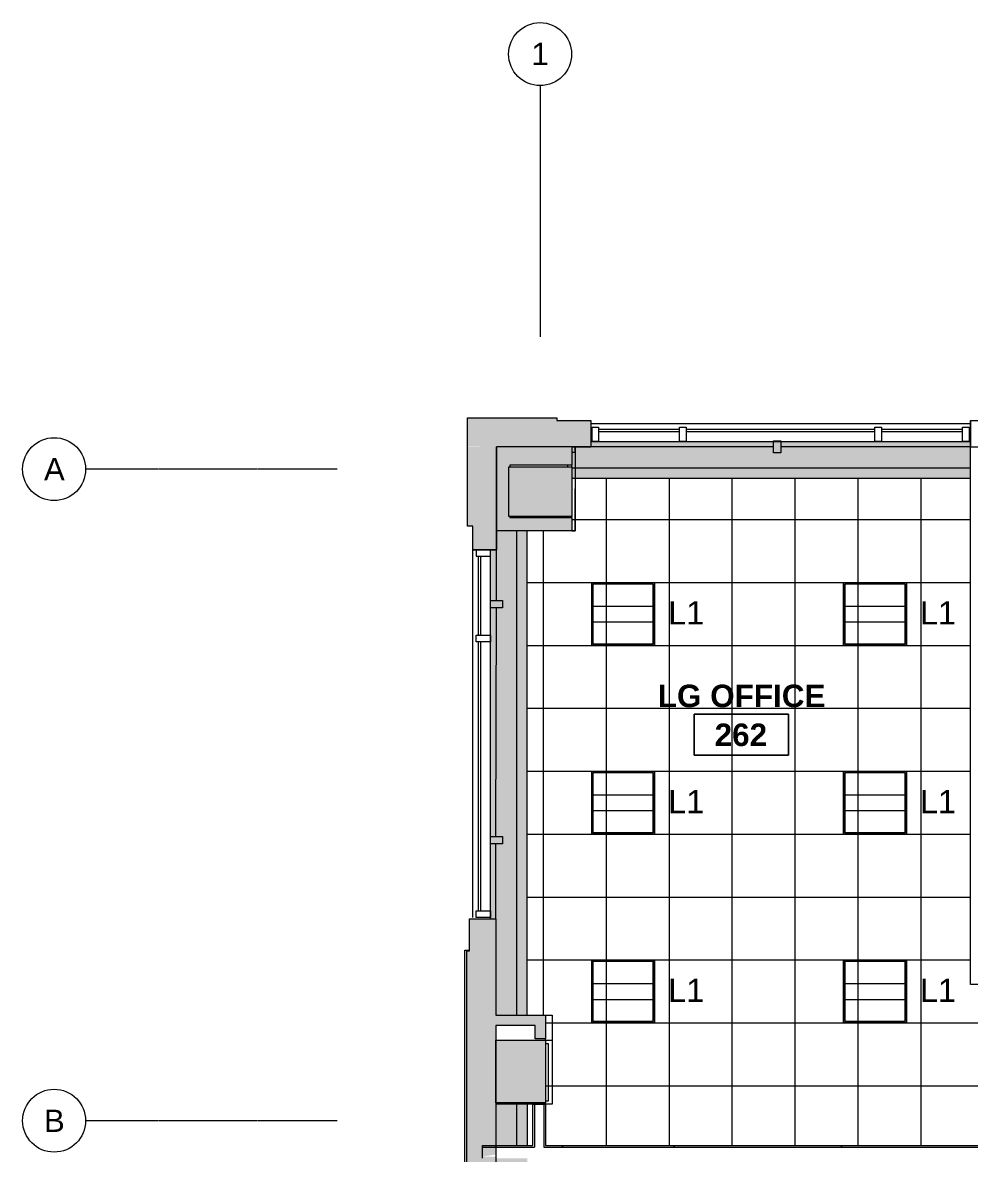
# Model space of a CAD drawing. Header units: inches. Extents: x -24 to 3083, y 122 to 13691.
# Drawn here: x 389.3 to 750.7, y 13259.3 to 13691 of the extents above; entities that cross this region are included whole.
import ezdxf

# ---------------------------------------------------------------- set-up
doc = ezdxf.new("R2010")
doc.units = ezdxf.units.IN
doc.header["$MEASUREMENT"] = 0
doc.linetypes.add('X2$0$Grid Line 1_2_', pattern=[0.875, 0.5, -0.125, 0.125, -0.125])
for name, color, linetype, lineweight in [('X2$0$A-AREA-IDEN', 2, 'Continuous', 9), ('X2$0$A-CLNG', 13, 'Continuous', 13), ('X2$0$A-CLNG-PATT', 13, 'Continuous', 13), ('X2$0$A-Cols-Extr', 7, 'Continuous', 9), ('X2$0$A-GLAZ', 151, 'Continuous', 13), ('X2$0$A-WALL', 113, 'Continuous', 13), ('X2$0$A-Wall-Extr', 7, 'Continuous', 9), ('X2$0$A-WALL-PATT', 111, 'Continuous', 13), ('X2$0$E-ELEC-FIXT', 91, 'Continuous', 9), ('X2$0$E-LITE-EQPM', 33, 'Continuous', 9), ('X2$0$E-LITE-EQPM-IDEN', 33, 'Continuous', 9), ('X2$0$I-WALL', 2, 'Continuous', 9), ('X2$0$Plaza America_Tower 1_2nd Floor -REVIT_dwg', 8, 'Continuous', 9), ('X2$0$S-COLS', 52, 'Continuous', 13), ('X2$0$S-GRID', 1, 'Continuous', 9), ('X2$0$S-GRID-IDEN', 1, 'Continuous', 9)]:
    doc.layers.add(name, color=color, linetype=linetype, lineweight=lineweight)
doc.styles.add('X2$0$Arial_3', font='arial.ttf', dxfattribs={"height": 8.851796})
doc.styles.add('X2$0$Swis721 Lt BT', font='swissl.ttf', dxfattribs={"height": 8.514638})
doc.styles.add('X2$0$Swis721 Lt BT_B', font='', dxfattribs={"height": 8.583975})
doc.styles.get('X2$0$Swis721 Lt BT_B').set_extended_font_data('Swis721 Lt BT', bold=True)
pattern_1 = [(0, (0, 0), (15.36, 3.84), [1.267, -10.253, 1.267, -10.253, -61.44]), (0, (0, 0), (15.36, 3.84), [-23.04, 1.267, -21.773, 1.267, -10.253, -26.88]), (0, (0, 0), (15.36, 3.84), [-57.6, 1.267, -6.413, 1.267, -17.933]), (120, (5.76, 1.92), (-11.00553755, 11.3821502), [1.267, -10.253, 1.267, -10.253, -61.44]), (120, (5.76, 1.92), (-11.00553755, 11.3821502), [-23.04, 1.267, -21.773, 1.267, -10.253, -26.88]), (120, (5.76, 1.92), (-11.00553755, 11.3821502), [-57.6, 1.267, -6.413, 1.267, -17.933]), (240, (7.68, 9.6), (-4.35446245, -15.2221502), [1.267, -10.253, 1.267, -10.253, -61.44]), (240, (7.68, 9.6), (-4.35446245, -15.2221502), [-23.04, 1.267, -21.773, 1.267, -10.253, -26.88]), (240, (7.68, 9.6), (-4.35446245, -15.2221502), [-57.6, 1.267, -6.413, 1.267, -17.933])]

# ---------------------------------------------------------------- blocks, each defined once
blk = doc.blocks.new('X2$0$PS - Duplex - Duplex-4172790-FIRST FLOOR')
at = {"layer": 'X2$0$E-ELEC-FIXT'}
for p, q in [((1.375, 2.25), (-1.375, 2.25)), ((-1.375, 2.25), (-1.375, -2.25)), ((1.375, -2.25), (1.375, 2.25)), ((-1.375, -2.25), (1.375, -2.25))]:
    blk.add_line(p, q, dxfattribs=at)
blk = doc.blocks.new('X2$0$Plaza America_Tower 1_2nd Floor -REVIT_dwg-5250115-FIRST FLOOR')
at = {"layer": 'X2$0$A-Cols-Extr', "color": 253}
for p, q in [((25538.79, 13521.56), (25538.79, 13522.18)), ((25538.79, 13502.18), (25538.79, 13502.56)), ((25530.31, 13302.92), (25532.8, 13302.92)), ((25530.31, 13301.57), (25531.31, 13301.57))]:
    blk.add_line(p, q, dxfattribs=at)
at = {"layer": 'X2$0$A-Cols-Extr', "color": 253, "flags": 128}
for points in [[(25532.8, 13302.92), (25532.8, 13278.42), (25511.32, 13278.42)], [(25531.31, 13301.57), (25531.31, 13279.57), (25530.31, 13279.57)]]:
    blk.add_lwpolyline(points, dxfattribs=at)
at = {"layer": 'X2$0$A-GLAZ', "color": 253, "lineweight": 9}
for p, q in [((25692.32, 13537.91), (25547.57, 13537.91)), ((25550.57, 13535.91), (25581.44, 13535.91)), ((25581.44, 13534.91), (25550.57, 13534.91)), ((25583.94, 13535.91), (25655.94, 13535.91)), ((25655.94, 13534.91), (25583.94, 13534.91)), ((25658.44, 13535.91), (25689.32, 13535.91)), ((25689.32, 13534.91), (25658.44, 13534.91)), ((25511.66, 13529.16), (25511.57, 13529.16)), ((25617.25, 13529.16), (25540.29, 13529.16)), ((25511.6, 13470.54), (25511.66, 13497.18)), ((25502.57, 13349.67), (25502.57, 13489.93)), ((25502.85, 13489.91), (25511.65, 13489.91)), ((25511.39, 13380.54), (25511.6, 13467.79)), ((25504.57, 13454.8), (25504.57, 13352.17)), ((25505.57, 13454.8), (25505.57, 13352.17)), ((25511.32, 13349.17), (25511.39, 13377.79))]:
    blk.add_line(p, q, dxfattribs=at)
at = {"layer": 'X2$0$A-GLAZ', "color": 253, "lineweight": 9, "flags": 128}
for points in [[(25548.07, 13536.66), (25550.57, 13536.66), (25550.57, 13531.16), (25548.07, 13531.16)], [(25581.44, 13536.66), (25583.94, 13536.66), (25583.94, 13531.16), (25581.44, 13531.16)], [(25658.44, 13531.16), (25655.94, 13531.16), (25655.94, 13536.66), (25658.44, 13536.66)], [(25691.82, 13536.66), (25691.82, 13531.16), (25689.32, 13531.16), (25689.32, 13536.66)]]:
    blk.add_lwpolyline(points, close=True, dxfattribs=at)
for points in [[(25692.32, 13538.91), (25692.32, 13529.16), (25620, 13529.16)], [(25503.82, 13489.93), (25503.82, 13487.43), (25509.32, 13487.43), (25509.32, 13489.93), (25503.89, 13489.93)], [(25504.57, 13487.43), (25504.57, 13457.3), (25504.57, 13457.54)], [(25505.57, 13487.43), (25505.57, 13457.3), (25505.57, 13457.54)], [(25503.89, 13457.3), (25509.32, 13457.3), (25509.32, 13454.8), (25503.82, 13454.8), (25503.82, 13457.3)], [(25503.89, 13352.17), (25509.32, 13352.17), (25509.32, 13349.67), (25503.82, 13349.67), (25503.82, 13352.17)]]:
    blk.add_lwpolyline(points, dxfattribs=at)
at = {"layer": 'X2$0$A-Wall-Extr', "color": 253}
for p, q in [((25541.66, 13527.16), (25541.66, 13529.18)), ((25544.66, 13529.17), (25547.57, 13529.17)), ((25692.32, 13529.16), (25752.32, 13529.16)), ((25541.66, 13497.18), (25540.29, 13497.18)), ((25502.57, 13489.93), (25511.65, 13489.91))]:
    blk.add_line(p, q, dxfattribs=at)
at = {"layer": 'X2$0$A-Wall-Extr', "color": 253, "flags": 128}
for points in [[(25547.57, 13529.18), (25541.66, 13529.18), (25541.66, 13497.18)], [(25540.29, 13527.16), (25541.66, 13527.16), (25541.66, 13497.18), (25540.29, 13497.18)], [(25540.29, 13497.18), (25541.66, 13497.18), (25541.66, 13513.16)], [(25511.66, 13497.18), (25511.65, 13489.91), (25502.57, 13489.93)], [(25500.32, 13244.17), (25499.57, 13244.17), (25499.57, 13337.17), (25501.32, 13337.17)], [(25500.32, 13244.17), (25499.57, 13244.17), (25499.57, 13337.17), (25501.32, 13337.17)], [(25530.31, 13312.42), (25532.8, 13312.42), (25532.8, 13278.42), (25511.32, 13278.42)]]:
    blk.add_lwpolyline(points, dxfattribs=at)
blk = doc.blocks.new('X2$0$L-Ceiling Light - Linear Box - 2_x2_-4960925-FIRST FLOOR')
at = {"layer": 'X2$0$E-LITE-EQPM'}
for p, q in [((-12, -12), (-12, 12)), ((-12, 12), (12, 12)), ((-12, -12), (-12, 12)), ((-12, 12), (12, 12)), ((-11.5, -11.5), (-11.5, 11.5)), ((-11.5, 11.5), (11.5, 11.5)), ((11.5, 11.5), (-11.5, 11.5)), ((-11.5, 11.5), (-11.5, -11.5)), ((11.5, 11.5), (11.5, -11.5)), ((11.5, -11.5), (11.5, 11.5)), ((12, 12), (12, -12)), ((12, 12), (12, -12)), ((-12, 3), (12, 3)), ((-12, -3), (12, -3)), ((12, -12), (-12, -12)), ((12, -12), (-12, -12)), ((11.5, -11.5), (-11.5, -11.5)), ((-11.5, -11.5), (11.5, -11.5))]:
    blk.add_line(p, q, dxfattribs=at)
blk = doc.blocks.new('X2$0$Concrete-Rectangular-Column - 19 X 24-5195709-FIRST FLOOR')
at = {"layer": 'X2$0$S-COLS', "lineweight": 9}
blk.add_hatch(color=7, dxfattribs=at).paths.add_polyline_path([(-5.74, -12), (9.5, -12), (9.5, 12), (-9.5, 12), (-9.5, -12)], flags=0)
at = {"layer": 'X2$0$S-COLS', "color": 8, "lineweight": 20}
for p, q in [((-9.5, 12), (9.5, 12)), ((-9.5, -12), (-9.5, 12)), ((9.5, 12), (9.5, -12)), ((9.5, -12), (-9.5, -12))]:
    blk.add_line(p, q, dxfattribs=at)
blk = doc.blocks.new('X2$0$Grid - Grid Head - Circle-50561-FIRST FLOOR')
at = {"layer": 'X2$0$S-GRID-IDEN'}
blk.add_circle((0, 0), 0.125, dxfattribs=at)
blk = doc.blocks.new('X2$0$Room Tag - Room Name and Number-3379422-FIRST FLOOR')
at = {"layer": 'X2$0$A-AREA-IDEN'}
for p, q in [((-0.1881, -0.1636), (-0.1881, -0.0018)), ((-0.1881, -0.0018), (0.1869, -0.0018)), ((0.1869, -0.0018), (-0.1881, -0.0018)), ((-0.1881, -0.0018), (-0.1881, -0.1636)), ((0.1869, -0.0018), (0.1869, -0.1636)), ((0.1869, -0.1636), (0.1869, -0.0018)), ((0.1869, -0.1636), (-0.1881, -0.1636)), ((-0.1881, -0.1636), (0.1869, -0.1636))]:
    blk.add_line(p, q, dxfattribs=at)
blk = doc.blocks.new('X2')
at = {"layer": 'X2$0$A-CLNG-PATT'}
h = blk.add_hatch(dxfattribs=at)
h.set_pattern_fill('FP2_63', color=256, style=0, pattern_type=2)
h.set_pattern_definition(pattern_1)
h.paths.add_polyline_path([(25516.23, 12516.67), (25519.32, 12516.67), (25519.32, 12633.17), (25509.32, 12633.17), (25509.32, 12552.83), (25511.32, 12552.83), (25511.32, 12516.67), (25515.32, 12516.67)], flags=0)
h.paths.add_polyline_path([(25517.7, 12638.04), (25519.32, 12638.04), (25519.32, 12659.67), (25511.32, 12659.67), (25511.32, 12638.04), (25512.79, 12638.04)], flags=0)
h.paths.add_polyline_path([(25519.32, 12683.92), (25519.32, 12819.17), (25511.32, 12819.17), (25511.32, 12791.67), (25509.32, 12791.67), (25509.32, 12711.33), (25511.32, 12711.33), (25511.35, 12683.92)], flags=0)
h.paths.add_polyline_path([(25511.32, 12824.04), (25519.32, 12824.04), (25519.32, 12959.92), (25511.57, 12959.92), (25511.57, 12932.67), (25509.32, 12932.67), (25509.32, 12853.17), (25511.32, 12853.17), (25511.32, 12841.01)], flags=0)
h.paths.add_polyline_path([(25511.66, 12983.92), (25519.32, 12983.92), (25519.32, 13090.98), (25511.32, 13090.98), (25511.32, 13090.17), (25509.32, 13090.17), (25509.32, 13011.17), (25511.57, 13011.17), (25511.57, 12983.92)], flags=0)
h.paths.add_polyline_path([(27892.05, 12992.42), (27892.05, 13011.17), (27894.3, 13011.17), (27894.3, 13091.67), (27892.32, 13091.67), (27892.32, 13151.67), (27894.3, 13151.67), (27894.3, 13232.1), (27892.3, 13232.1), (27892.29, 13232.17), (27892.05, 13232.17), (27892.05, 13278.35), (27887.82, 13278.35), (27887.82, 13096.69), (27892.22, 13096.69), (27892.22, 13091.81), (27887.82, 13091.81), (27887.82, 13091.42), (27884.3, 13091.42), (27884.3, 12992.42)], flags=0)
h.paths.add_polyline_path([(25511.32, 13095.86), (25519.32, 13095.86), (25519.32, 13257.86), (25511.32, 13257.86), (25511.31, 13231.92), (25509.31, 13231.92), (25509.31, 13151.67), (25511.32, 13151.67), (25511.32, 13103.67)], flags=0)
h.paths.add_polyline_path([(25516.56, 13262.73), (25519.32, 13262.73), (25519.32, 13278.92), (25511.32, 13278.92), (25511.32, 13262.73)], flags=0)
h.paths.add_polyline_path([(25512, 13312.42), (25519.32, 13312.42), (25519.32, 13497.18), (25511.66, 13497.18), (25511.66, 13489.91), (25509.32, 13489.91), (25509.32, 13349.17), (25511.32, 13349.17), (25511.32, 13312.42)], flags=0)
h.paths.add_polyline_path([(27891.31, 13312.42), (27892.05, 13312.42), (27892.05, 13324.8), (27884.05, 13324.8), (27884.05, 13312.42), (27887.82, 13312.42)], flags=0)
h.paths.add_polyline_path([(27884.05, 13329.68), (27892.05, 13329.68), (27892.05, 13349.17), (27894.3, 13349.17), (27894.3, 13493.82), (27892.31, 13493.82), (27892.31, 13501.82), (27884.05, 13501.82), (27884.05, 13337.17)], flags=0)
h.paths.add_polyline_path([(27052.47, 13520.67), (27052.47, 13529.17), (27031.81, 13529.17), (27031.81, 13531.16), (26951.31, 13531.16), (26951.31, 13528.91), (26942.99, 13528.91), (26942.99, 13520.67), (27032.56, 13520.67)], flags=0)
h.paths.add_polyline_path([(26938.12, 13520.67), (26938.12, 13528.91), (26932.47, 13528.91), (26932.47, 13520.67)], flags=0)
h.paths.add_polyline_path([(27072.47, 13521.17), (27189.84, 13521.17), (27189.84, 13531.12), (27091.81, 13531.12), (27091.81, 13529.17), (27071.47, 13529.17), (27071.47, 13521.17)], flags=0)
h.paths.add_polyline_path([(27863.08, 13521.17), (27863.08, 13529.17), (27857.06, 13529.17), (27857.06, 13531.16), (27712.31, 13531.16), (27712.31, 13529.17), (27652.31, 13529.17), (27652.31, 13531.16), (27569.42, 13531.16), (27569.42, 13529.17), (27551.47, 13529.17), (27551.47, 13521.17), (27669.59, 13521.17), (27669.59, 13529.16), (27674.47, 13529.16), (27674.47, 13521.17), (27727.85, 13521.17)], flags=0)
h.paths.add_polyline_path([(27315.49, 13521.17), (27326.99, 13521.17), (27326.99, 13529.16), (27315.49, 13529.16)], flags=0)
h.paths.add_polyline_path([(27206.38, 13521.17), (27290.99, 13521.17), (27290.99, 13529.16), (27271.81, 13529.17), (27271.81, 13531.12), (27194.72, 13531.12), (27194.72, 13521.17)], flags=0)
h.paths.add_polyline_path([(27331.86, 13521.17), (27479.37, 13521.17), (27479.37, 13530.55), (27484.24, 13530.55), (27484.24, 13521.17), (27532.47, 13521.17), (27532.47, 13529.16), (27511.81, 13529.17), (27511.81, 13531.16), (27331.86, 13531.16), (27331.86, 13521.84)], flags=0)
h.paths.add_polyline_path([(26522.06, 13521.17), (26522.06, 13529.16), (26452.31, 13529.17), (26452.31, 13531.16), (26371.82, 13531.16), (26371.82, 13529.17), (26351.64, 13529.17), (26351.64, 13521.17), (26512.46, 13521.17)], flags=0)
h.paths.add_polyline_path([(26311.82, 13521.17), (26328.39, 13521.17), (26328.39, 13529.16), (26311.82, 13529.17), (26311.82, 13531.16), (26131.82, 13531.16), (26131.82, 13529.17), (26111.64, 13529.17), (26111.64, 13521.17), (26163.45, 13521.17)], flags=0)
h.paths.add_polyline_path([(25641.98, 13521.17), (25692.32, 13521.17), (25692.32, 13531.17), (25547.57, 13531.17), (25547.57, 13529.17), (25540.29, 13529.17), (25540.29, 13521.17)], flags=0)
h.paths.add_polyline_path([(25697.19, 13521.17), (25852.3, 13521.17), (25852.3, 13529.17), (25831.82, 13529.17), (25831.82, 13531.16), (25752.32, 13531.16), (25752.32, 13529.17), (25697.19, 13529.17), (25697.19, 13528.92)], flags=0)
h.paths.add_polyline_path([(25871.3, 13521.17), (25990.13, 13521.17), (25990.13, 13531.16), (25891.82, 13531.16), (25891.82, 13529.17), (25871.3, 13529.17), (25871.3, 13528.94)], flags=0)
h.paths.add_polyline_path([(25995.01, 13521.17), (26092.64, 13521.17), (26092.64, 13529.17), (26071.82, 13529.17), (26071.82, 13531.16), (25995.01, 13531.16), (25995.01, 13526.1)], flags=0)
h.paths.add_polyline_path([(25547.57, 13529.17), (25547.57, 13529.17), (25641.98, 13529.17)], flags=0)
h = blk.add_hatch(dxfattribs=at)
h.set_pattern_fill('FP2_63', color=256, style=0, pattern_type=2)
h.set_pattern_definition(pattern_1)
h.paths.add_polyline_path([(25515.32, 12512.67), (25523.32, 12512.67), (25523.32, 12633.17), (25519.32, 12633.17), (25519.32, 12516.67), (25511.32, 12516.67), (25511.32, 12512.67)], flags=0)
h.paths.add_polyline_path([(25519.32, 12638.04), (25523.32, 12638.04), (25523.32, 12659.67), (25519.32, 12659.67)], flags=0)
h.paths.add_polyline_path([(25523.32, 12983.92), (25523.32, 13090.98), (25519.32, 13090.98), (25519.32, 12983.92)], flags=0)
h.paths.add_polyline_path([(27880.3, 12992.42), (27884.3, 12992.42), (27884.3, 13091.42), (27880.3, 13091.42), (27880.3, 13030.43)], flags=0)
h.paths.add_polyline_path([(25519.32, 13095.86), (25523.32, 13095.86), (25523.32, 13257.86), (25519.32, 13257.86), (25519.32, 13148.41)], flags=0)
h.paths.add_polyline_path([(25523.32, 13262.73), (25523.32, 13278.92), (25519.32, 13278.92), (25519.32, 13262.73), (25523.1, 13262.73)], flags=0)
h.paths.add_polyline_path([(25523.32, 13312.42), (25523.32, 13497.18), (25519.32, 13497.18), (25519.32, 13312.42)], flags=0)
h.paths.add_polyline_path([(27884.05, 13312.42), (27884.05, 13324.8), (27880.05, 13324.8), (27880.05, 13312.42)], flags=0)
h.paths.add_polyline_path([(27880.42, 13329.68), (27884.05, 13329.68), (27884.05, 13501.82), (27880.05, 13501.82), (27880.05, 13329.68)], flags=0)
h.paths.add_polyline_path([(27032.56, 13517.17), (27052.47, 13517.17), (27052.47, 13520.67), (26942.99, 13520.67), (26942.99, 13517.17), (27031.81, 13517.17)], flags=0)
h.paths.add_polyline_path([(27479.37, 13517.17), (27479.37, 13521.17), (27331.86, 13521.17), (27331.86, 13517.17), (27380.2, 13517.17)], flags=0)
h.paths.add_polyline_path([(27072.47, 13517.17), (27189.84, 13517.17), (27189.84, 13521.17), (27071.47, 13521.17), (27071.47, 13517.17)], flags=0)
h.paths.add_polyline_path([(27674.47, 13517.17), (27863.08, 13517.17), (27863.08, 13521.17), (27674.47, 13521.17), (27674.47, 13518.75)], flags=0)
h.paths.add_polyline_path([(27515.12, 13517.17), (27532.47, 13517.17), (27532.47, 13521.17), (27484.24, 13521.17), (27484.24, 13517.17), (27511.81, 13517.17)], flags=0)
h.paths.add_polyline_path([(26932.47, 13517.17), (26938.12, 13517.17), (26938.12, 13520.67), (26932.47, 13520.67), (26932.47, 13528.91), (26928.47, 13528.91), (26928.47, 13517.17)], flags=0)
h.paths.add_polyline_path([(27194.72, 13517.17), (27290.99, 13517.17), (27290.99, 13521.17), (27194.72, 13521.17), (27194.72, 13519.41)], flags=0)
h.paths.add_polyline_path([(27551.47, 13517.17), (27669.59, 13517.17), (27669.59, 13521.17), (27551.47, 13521.17)], flags=0)
h.paths.add_polyline_path([(27326.99, 13517.17), (27326.99, 13521.17), (27315.49, 13521.17), (27315.49, 13517.17)], flags=0)
h.paths.add_polyline_path([(26328.39, 13517.17), (26328.39, 13521.17), (26111.64, 13521.17), (26111.64, 13517.17), (26311.82, 13517.17)], flags=0)
h.paths.add_polyline_path([(26522.06, 13517.17), (26522.06, 13521.17), (26351.64, 13521.17), (26351.64, 13517.17), (26452.31, 13517.17)], flags=0)
h.paths.add_polyline_path([(25692.32, 13517.17), (25692.32, 13521.17), (25540.29, 13521.17), (25540.29, 13517.17), (25641.98, 13517.17)], flags=0)
h.paths.add_polyline_path([(25697.19, 13517.17), (25852.3, 13517.17), (25852.3, 13521.17), (25697.19, 13521.17), (25697.19, 13519.16)], flags=0)
h.paths.add_polyline_path([(25990.13, 13517.17), (25990.13, 13521.17), (25871.3, 13521.17), (25871.3, 13517.17), (25989.63, 13517.17)], flags=0)
h.paths.add_polyline_path([(26071.82, 13517.17), (26092.64, 13517.17), (26092.64, 13521.17), (25995.01, 13521.17), (25995.01, 13517.17)], flags=0)
h = blk.add_hatch(dxfattribs=at)
h.set_pattern_fill('FP2_51', color=256, style=0, pattern_type=2)
h.set_pattern_definition([(90, (25619.915, 13405.45), (24, -1e-15), []), (0, (25619.915, 13405.45), (0, -24), [])])
h.paths.add_polyline_path([(25707.38, 13262.73), (25707.38, 13324.11), (25692.32, 13324.11), (25692.32, 13517.17), (25540.29, 13517.17), (25540.29, 13497.18), (25523.32, 13497.18), (25523.32, 13312.42), (25530.31, 13312.42), (25530.31, 13262.73), (25641.98, 13262.73)], flags=0)
at = {"layer": 'X2$0$A-WALL-PATT', "lineweight": 9}
for points in [[(25500.57, 13529.18), (25534.57, 13529.18), (25534.57, 13540.18), (25500.57, 13540.18)], [(25540.29, 13529.18), (25547.57, 13529.18), (25547.57, 13539.18), (25534.57, 13539.18), (25534.57, 13529.18)], [(25511.57, 13498.93), (25511.57, 13529.18), (25500.57, 13529.17), (25500.57, 13498.93), (25511.32, 13498.93)], [(25516.66, 13522.18), (25540.29, 13522.18), (25540.29, 13529.18), (25511.66, 13529.17), (25511.66, 13522.18), (25516.29, 13522.18)], [(25516.66, 13502.18), (25516.66, 13502.56), (25516.29, 13502.56), (25516.29, 13521.56), (25516.66, 13521.56), (25516.66, 13522.18), (25511.66, 13522.18), (25511.69, 13502.18)], [(25530.31, 13497.18), (25540.29, 13497.18), (25540.29, 13502.18), (25511.66, 13502.18), (25511.68, 13497.18), (25523.32, 13497.18)], [(25511.57, 13489.93), (25511.57, 13498.93), (25502.57, 13498.93), (25502.57, 13489.93), (25511.32, 13489.93)], [(25509.32, 13337.01), (25511.32, 13337.01), (25511.32, 13349.17), (25501.32, 13349.17), (25501.32, 13337.01)], [(25506.32, 13244.01), (25511.32, 13244.01), (25511.31, 13258.48), (25506.32, 13258.48), (25511.32, 13259.26), (25511.32, 13337.01), (25500.32, 13337.01), (25500.32, 13244.01), (25501.32, 13244.01)], [(25526.31, 13308.42), (25526.31, 13312.42), (25511.32, 13312.42), (25511.32, 13308.42), (25523.32, 13308.42)], [(25530.31, 13303.42), (25530.31, 13312.42), (25526.31, 13312.42), (25526.31, 13303.42)]]:
    blk.add_hatch(color=7, dxfattribs=at).paths.add_polyline_path(points, flags=0)
h = blk.add_hatch(dxfattribs=at)
h.set_pattern_fill('FP2_1', color=256, style=0, pattern_type=2)
h.set_pattern_definition([(0, (0, 0), (30.72, 7.68), [1.267, -21.773, 1.267, -21.773, -122.88]), (0, (0, 0), (30.72, 7.68), [-46.08, 1.267, -44.813, 1.267, -21.773, -53.76]), (0, (0, 0), (30.72, 7.68), [-115.2, 1.267, -14.093, 1.267, -37.133]), (120, (11.52, 3.84), (-22.011075, 22.7643004), [1.267, -21.773, 1.267, -21.773, -122.88]), (120, (11.52, 3.84), (-22.011075, 22.7643004), [-46.08, 1.267, -44.813, 1.267, -21.773, -53.76]), (120, (11.52, 3.84), (-22.011075, 22.7643004), [-115.2, 1.267, -14.093, 1.267, -37.133]), (240, (15.36, 19.2), (-8.708925, -30.4443004), [1.267, -21.773, 1.267, -21.773, -122.88]), (240, (15.36, 19.2), (-8.708925, -30.4443004), [-46.08, 1.267, -44.813, 1.267, -21.773, -53.76]), (240, (15.36, 19.2), (-8.708925, -30.4443004), [-115.2, 1.267, -14.093, 1.267, -37.133])])
h.paths.add_polyline_path([(25707.38, 13262.11), (25707.38, 13262.73), (25529.68, 13262.73), (25529.68, 13262.11), (25692.32, 13262.11)], flags=0)
h.paths.add_polyline_path([(25511.32, 13262.11), (25526.06, 13262.11), (25526.06, 13262.73), (25511.32, 13262.73), (25511.32, 13262.27)], flags=0)
at = {"layer": 'X2$0$S-COLS', "lineweight": 5}
blk.add_hatch(color=250, dxfattribs=at).paths.add_polyline_path([(25519.32, 13278.92), (25530.31, 13278.92), (25530.31, 13302.92), (25511.32, 13302.92), (25511.32, 13278.92)], flags=0)
at = {"layer": 'X2$0$A-CLNG'}
for p, q in [((25540.29, 13529.17), (25547.57, 13529.17)), ((25547.57, 13531.17), (25692.32, 13531.17)), ((25540.29, 13521.56), (25540.29, 13522.18)), ((25540.29, 13521.17), (25692.32, 13521.17)), ((25540.29, 13517.17), (25692.32, 13517.17)), ((25540.29, 13502.18), (25540.29, 13502.56)), ((25511.66, 13489.91), (25511.66, 13497.18)), ((25519.32, 13312.42), (25519.32, 13497.18)), ((25523.32, 13312.42), (25523.32, 13497.18)), ((25509.32, 13349.17), (25509.32, 13489.91)), ((25509.32, 13489.91), (25511.66, 13489.91)), ((25530.31, 13302.92), (25530.31, 13303.42)), ((25519.32, 13262.73), (25519.32, 13278.92)), ((25523.32, 13278.92), (25523.32, 13262.73)), ((25530.31, 13278.42), (25530.31, 13278.92))]:
    blk.add_line(p, q, dxfattribs=at)
at = {"layer": 'X2$0$A-WALL', "color": 8, "lineweight": 20}
for p, q in [((25500.57, 13498.93), (25500.57, 13540.18)), ((25500.57, 13540.18), (25534.57, 13540.18)), ((25534.57, 13540.18), (25534.57, 13539.18)), ((25534.57, 13539.18), (25547.57, 13539.18)), ((25547.57, 13539.18), (25547.57, 13529.18)), ((25692.32, 13529.17), (25692.32, 13539.17)), ((25692.32, 13539.17), (25704.32, 13539.17)), ((25511.57, 13529.18), (25511.57, 13498.93)), ((25547.57, 13529.18), (25511.57, 13529.18)), ((25511.66, 13522.18), (25511.66, 13529.18)), ((25540.29, 13529.18), (25540.29, 13522.18)), ((25540.29, 13522.18), (25516.66, 13522.18)), ((25502.57, 13498.93), (25500.57, 13498.93)), ((25502.57, 13489.93), (25502.57, 13498.93)), ((25511.57, 13498.93), (25511.57, 13489.93)), ((25511.57, 13489.93), (25502.57, 13489.93)), ((25501.32, 13337.01), (25501.32, 13349.17)), ((25501.32, 13349.17), (25511.32, 13349.17)), ((25511.32, 13349.17), (25511.32, 13312.42)), ((25500.32, 13244.01), (25500.32, 13337.01)), ((25500.32, 13337.01), (25501.32, 13337.01)), ((25511.32, 13312.42), (25530.31, 13312.42)), ((25530.31, 13312.42), (25530.31, 13303.42)), ((25526.31, 13308.42), (25511.32, 13308.42)), ((25511.32, 13308.42), (25511.32, 13232.17)), ((25526.31, 13303.42), (25526.31, 13308.42)), ((25530.31, 13303.42), (25526.31, 13303.42))]:
    blk.add_line(p, q, dxfattribs=at)
at = {"layer": 'X2$0$A-WALL'}
for p, q in [((25526.06, 13278.42), (25526.06, 13262.11)), ((25529.68, 13278.42), (25529.68, 13262.11)), ((25506.32, 13262.11), (25526.06, 13262.11)), ((25529.68, 13262.11), (25708.01, 13262.11))]:
    blk.add_line(p, q, dxfattribs=at)
at = {"layer": 'X2$0$I-WALL', "lineweight": 13}
for p, q in [((25692.32, 13324.11), (25692.32, 13529.17)), ((25707.38, 13324.11), (25692.32, 13324.11)), ((25525.43, 13262.73), (25525.43, 13278.42)), ((25525.43, 13278.42), (25530.31, 13278.42)), ((25530.31, 13278.42), (25530.31, 13262.73)), ((25506.32, 13257.86), (25506.32, 13262.73)), ((25506.32, 13262.73), (25525.43, 13262.73)), ((25530.31, 13262.73), (25707.38, 13262.73))]:
    blk.add_line(p, q, dxfattribs=at)
at = {"layer": 'X2$0$I-WALL', "color": 8, "lineweight": 20}
for p, q in [((25511.66, 13497.18), (25511.66, 13522.18)), ((25516.66, 13522.18), (25516.66, 13521.56)), ((25516.66, 13502.56), (25516.66, 13502.18)), ((25516.66, 13502.18), (25540.29, 13502.18)), ((25540.29, 13502.18), (25540.29, 13497.18)), ((25540.29, 13497.18), (25511.66, 13497.18))]:
    blk.add_line(p, q, dxfattribs=at)
at = {"layer": 'X2$0$S-COLS', "color": 8, "lineweight": 20}
for p, q in [((25511.31, 13278.92), (25511.31, 13302.92)), ((25511.31, 13302.92), (25530.31, 13302.92)), ((25530.31, 13302.92), (25530.31, 13278.92)), ((25530.31, 13278.92), (25511.31, 13278.92))]:
    blk.add_line(p, q, dxfattribs=at)
at = {"layer": 'X2$0$S-GRID', "linetype": 'X2$0$Grid Line 1_2_'}
for p, q in [((25528.23, 13666.96), (25528.23, 13570.96)), ((25450.91, 13520.67), (25354.91, 13520.67)), ((25450.91, 13272.17), (25354.91, 13272.17))]:
    blk.add_line(p, q, dxfattribs=at)
at = {"layer": 'X2$0$A-AREA-IDEN', "xscale": 95.99999999999994, "yscale": 95.99999999999994, "zscale": 95.99999999999994}
blk.add_blockref('X2$0$Room Tag - Room Name and Number-3379422-FIRST FLOOR', (25605.08, 13427.33), dxfattribs=at)
at = {"layer": 'X2$0$E-ELEC-FIXT', "extrusion": (0, 0, -1)}
for p, rotation in [((-25618.62, 13529.16), 180), ((-25511.6, 13469.17), 90.26671950689473), ((-25511.6, 13379.17), 90.26671950689473)]:
    blk.add_blockref('X2$0$PS - Duplex - Duplex-4172790-FIRST FLOOR', p, dxfattribs=dict(at, rotation=rotation))
at = {"layer": 'X2$0$E-LITE-EQPM'}
for p in [(25559.91, 13465.45), (25655.91, 13465.45), (25559.91, 13393.45), (25655.91, 13393.45), (25559.91, 13321.45), (25655.91, 13321.45)]:
    blk.add_blockref('X2$0$L-Ceiling Light - Linear Box - 2_x2_-4960925-FIRST FLOOR', p, dxfattribs=at)
at = {"layer": 'X2$0$Plaza America_Tower 1_2nd Floor -REVIT_dwg', "color": 253}
blk.add_blockref('X2$0$Plaza America_Tower 1_2nd Floor -REVIT_dwg-5250115-FIRST FLOOR', (0, 0), dxfattribs=at)
at = {"layer": 'X2$0$S-COLS', "lineweight": 9, "rotation": 270}
blk.add_blockref('X2$0$Concrete-Rectangular-Column - 19 X 24-5195709-FIRST FLOOR', (25528.29, 13512.06), dxfattribs=at)
at = {"layer": 'X2$0$S-GRID-IDEN', "xscale": 95.99999999999994, "yscale": 95.99999999999994, "zscale": 95.99999999999994}
for p, rotation in [((25528.23, 13678.96), 180), ((25342.91, 13520.67), 89.99999999999982), ((25342.91, 13272.17), 89.99999999999982)]:
    blk.add_blockref('X2$0$Grid - Grid Head - Circle-50561-FIRST FLOOR', p, dxfattribs=dict(at, rotation=rotation))
at = {"layer": 'X2$0$A-AREA-IDEN', "char_height": 8.584, "attachment_point": 2, "line_spacing_factor": 0.998538, "style": 'X2$0$Swis721 Lt BT_B'}
for s, insert, width in [('LG OFFICE', (25605.09, 13438.47), 71.82), ('262', (25604.8, 13423.64), 23.004)]:
    blk.add_mtext(s, dxfattribs=dict(at, insert=insert, width=width))
at = {"layer": 'X2$0$E-LITE-EQPM-IDEN', "char_height": 8.852, "width": 16.416, "attachment_point": 2, "line_spacing_factor": 0.938532, "style": 'X2$0$Arial_3'}
for insert in [(25583.95, 13470.3), (25679.95, 13470.3), (25583.95, 13398.3), (25679.95, 13398.3), (25583.95, 13326.3), (25679.95, 13326.3)]:
    blk.add_mtext('L1', dxfattribs=dict(at, insert=insert))
at = {"layer": 'X2$0$S-GRID-IDEN', "char_height": 8.51, "attachment_point": 2, "line_spacing_factor": 1.00667, "style": 'X2$0$Swis721 Lt BT', "bg_fill": 3, "box_fill_scale": 1.25, "bg_fill_color": 0, "bg_fill_transparency": 0}
for s, insert, width in [('1', (25528.23, 13683.29), 7.56), ('A', (25343.01, 13524.89), 8.748), ('B', (25343.01, 13276.39), 9.072)]:
    blk.add_mtext(s, dxfattribs=dict(at, insert=insert, width=width))

msp = doc.modelspace()

# ---------------------------------------------------------------- block references
at = {"color": 253, "lineweight": 5}
msp.add_blockref('X2', (-24941.6, 0), dxfattribs=at)

doc.saveas('drawing.dxf')
